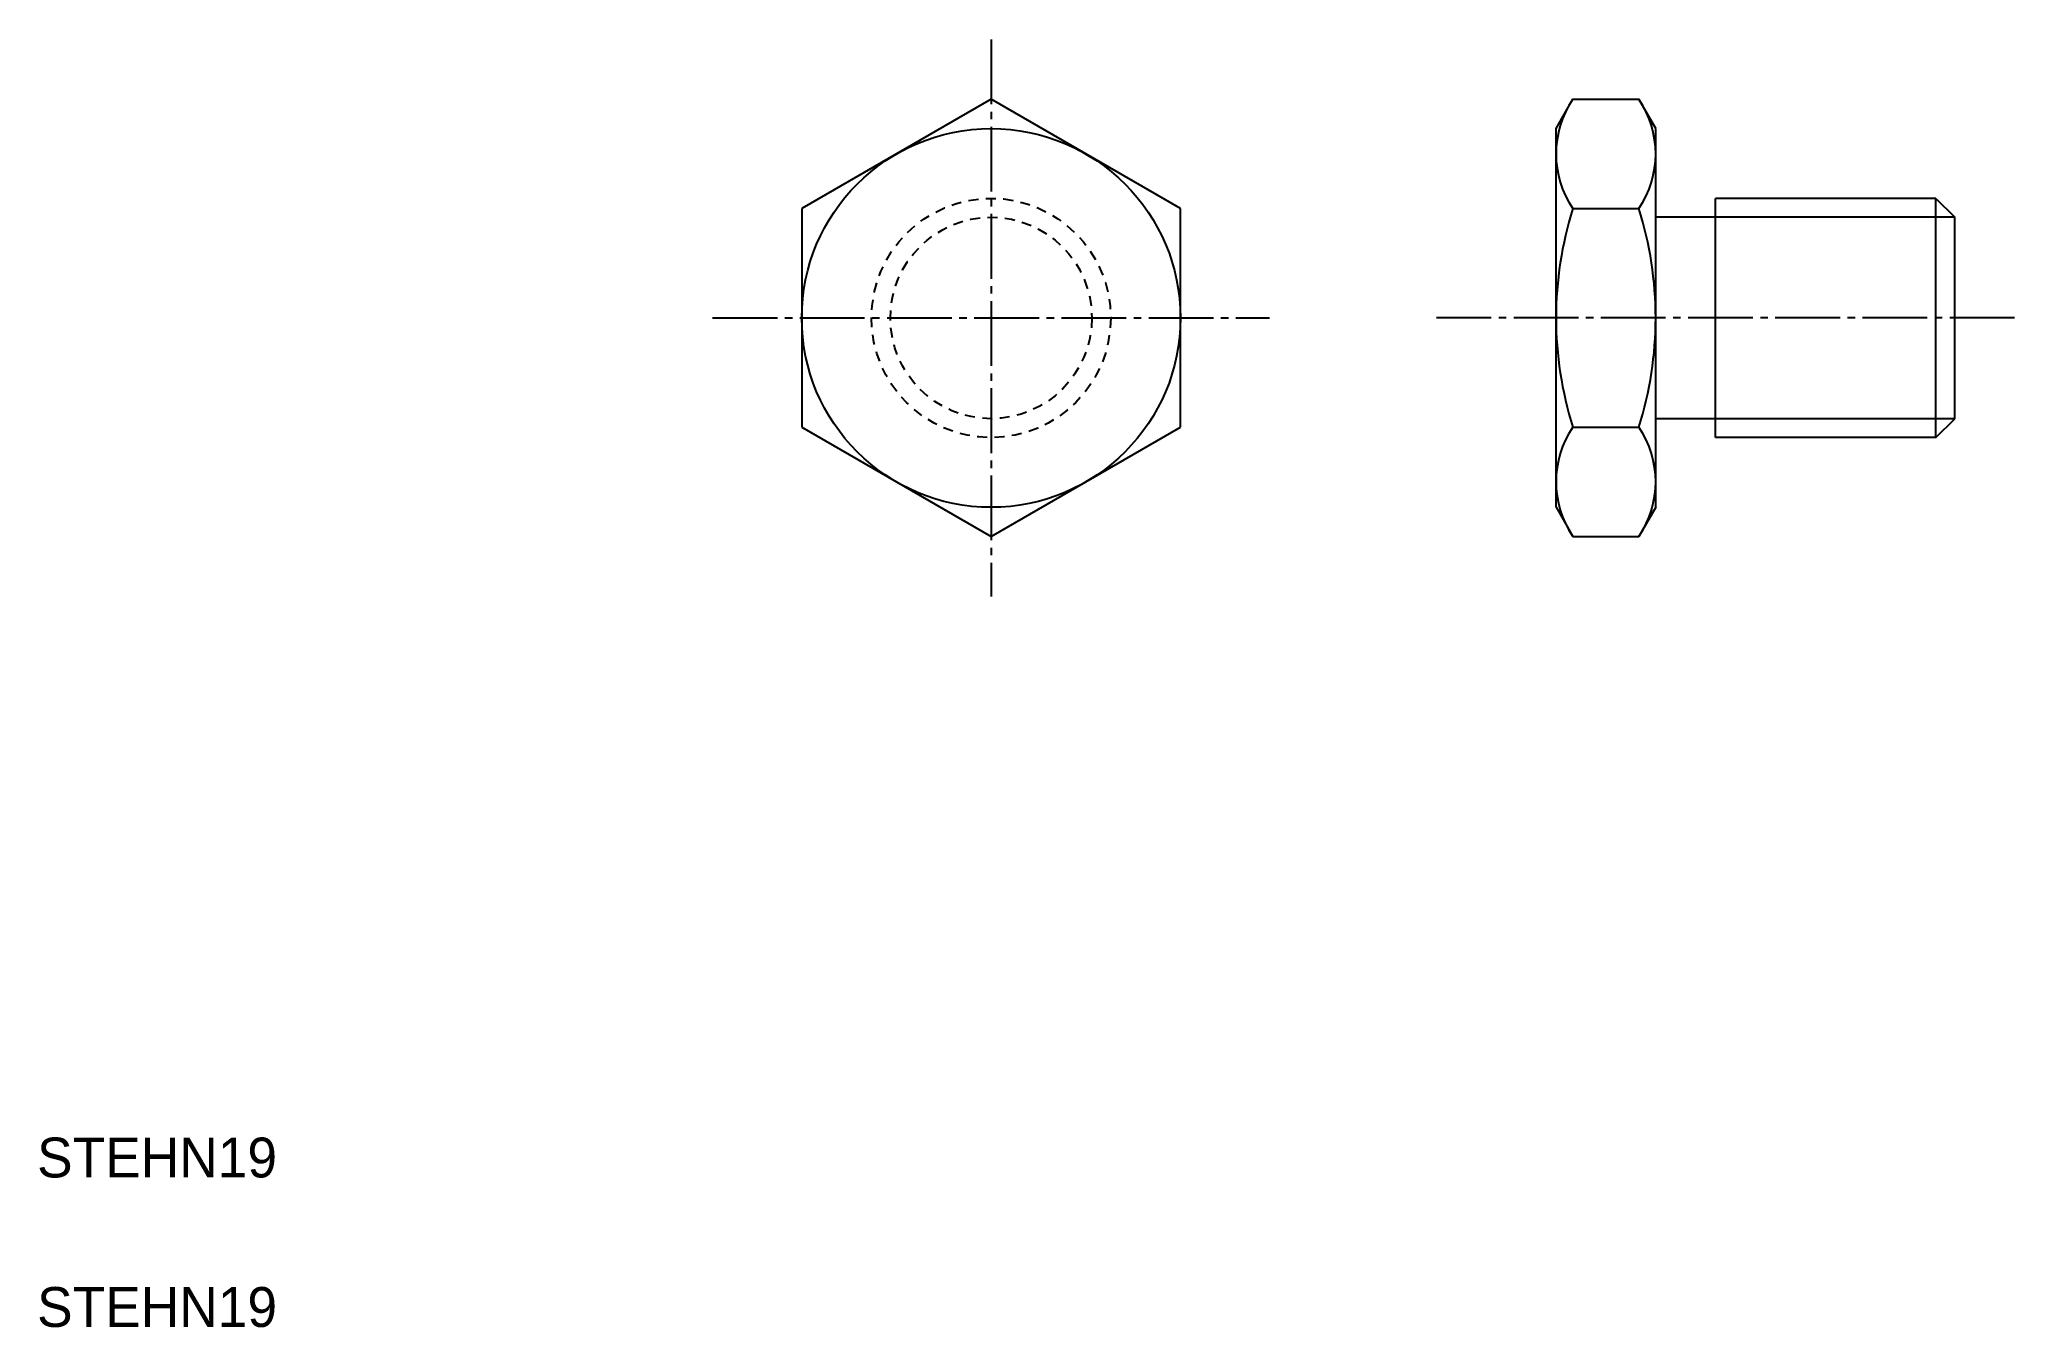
# Model space of a CAD drawing. Extents: x 5.1 to 104.2, y 5 to 69.6.
import ezdxf

# ---------------------------------------------------------------- set-up
doc = ezdxf.new("R2010")
doc.units = 0
doc.header["$LTSCALE"] = 0.25
doc.linetypes.add('CENTER', pattern=[17.5, 13, -1.5, 1.5, -1.5])
doc.linetypes.add('DASHED', pattern=[3.5, 2, -1.5])
doc.layers.get('0').update_dxf_attribs({"linetype": 'CONTINUOUS'})
doc.layers.add('CENTER', color=1, linetype='CENTER')

msp = doc.modelspace()

# ---------------------------------------------------------------- linework, layer by layer
at = {"color": 7, "linetype": 'CONTINUOUS'}
for p, q in [((52.861, 66.589), (43.361, 61.104)), ((62.361, 61.104), (52.861, 66.589)), ((81.2, 65.119), (82.048, 66.589)), ((82.048, 66.589), (85.351, 66.589)), ((86.2, 65.119), (85.351, 66.589)), ((81.2, 46.119), (81.2, 65.119)), ((86.2, 46.119), (86.2, 65.119)), ((89.2, 49.619), (89.2, 61.619)), ((100.253, 61.619), (89.2, 61.619)), ((100.253, 49.619), (100.253, 61.619)), ((100.253, 61.619), (101.2, 60.672)), ((43.361, 61.104), (43.361, 50.135)), ((62.361, 50.135), (62.361, 61.104)), ((82.048, 61.104), (85.351, 61.104)), ((89.2, 60.672), (86.2, 60.672)), ((101.2, 50.566), (101.2, 60.672)), ((89.2, 50.566), (86.2, 50.566)), ((100.253, 49.619), (101.2, 50.566)), ((43.361, 50.135), (52.861, 44.65)), ((52.861, 44.65), (62.361, 50.135)), ((82.043, 50.135), (85.351, 50.135)), ((100.253, 49.619), (89.2, 49.619)), ((81.2, 46.119), (82.048, 44.65)), ((86.2, 46.119), (85.351, 44.65)), ((82.048, 44.65), (85.351, 44.65))]:
    msp.add_line(p, q, dxfattribs=at)
for p, q in [((57.611, 63.847), (57.611, 63.847)), ((59.986, 62.475), (59.986, 62.476))]:
    msp.add_line(p, q)
at = {"color": 3, "linetype": 'CONTINUOUS'}
for p, q in [((101.2, 60.672), (89.2, 60.672)), ((101.2, 50.566), (89.2, 50.566))]:
    msp.add_line(p, q, dxfattribs=at)
at = {"color": 7, "linetype": 'CONTINUOUS'}
msp.add_circle((52.861, 55.619), 9.5, dxfattribs=at)
at = {"color": 3, "linetype": 'DASHED'}
for radius in [6, 5.053]:
    msp.add_circle((52.861, 55.619), radius, dxfattribs=at)
for centre, radius, start, end in [((86.056, 63.847), 4.856, 145.6158, 214.38421), ((81.344, 63.847), 4.856, 325.61579, 34.3842), ((99.325, 55.623), 18.125, 162.3991, 197.6009), ((68.075, 55.623), 18.125, 342.3991, 17.6009), ((86.056, 47.4), 4.856, 145.61579, 214.3842), ((81.344, 47.4), 4.856, 325.6158, 34.38421)]:
    msp.add_arc(centre, radius, start, end)
at = {"layer": 'CENTER', "color": 1, "linetype": 'CENTER'}
for p, q in [((52.861, 69.589), (52.861, 41.65)), ((38.891, 55.619), (66.831, 55.619)), ((104.2, 55.619), (75.2, 55.619))]:
    msp.add_line(p, q, dxfattribs=at)

# ---------------------------------------------------------------- texts
for p in [(5, 12.5), (5, 5)]:
    msp.add_text('STEHN19', height=2).set_placement(p)

doc.saveas('drawing.dxf')
